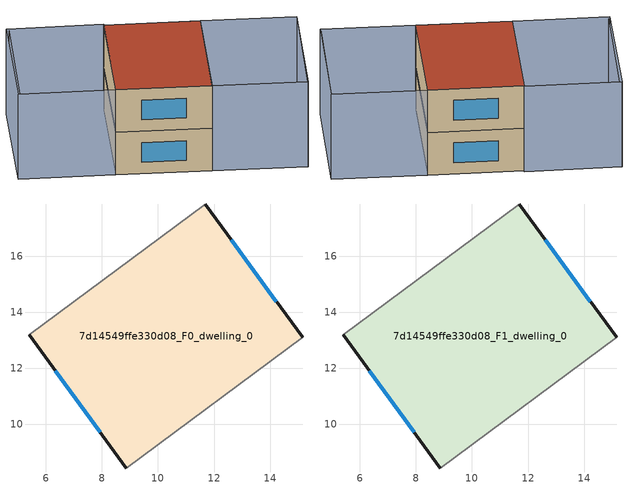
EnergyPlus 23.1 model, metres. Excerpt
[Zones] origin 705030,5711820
7d14549ffe330d08_F0_dwelling_0
 floor ground (EU_floor_Construction): 11.69,17.86 15.16,13.1 8.87,8.43 5.41,13.18 z0
 wall outside (EU_wall_Construction): 15.16,13.1 11.69,17.86 / 5.41,13.18 8.87,8.43 z0:3
 wall adiabatic (EU_wall_Construction): 11.69,17.86 5.41,13.18 / 8.87,8.43 15.16,13.1 z0:3
 window (EU_Window_Construction): 14.23,14.38 12.62,16.58 / 6.34,11.91 7.94,9.71 z0.81:2.19
7d14549ffe330d08_F1_dwelling_0
 floor to 7d14549ffe330d08_F0_dwelling_0 (EU_floor_Construction): 11.69,17.86 15.16,13.1 8.87,8.43 5.41,13.18 z3
 wall outside (EU_wall_Construction): 15.16,13.1 11.69,17.86 / 5.41,13.18 8.87,8.43 z3:6
 wall adiabatic (EU_wall_Construction): 11.69,17.86 5.41,13.18 / 8.87,8.43 15.16,13.1 z3:6
 window (EU_Window_Construction): 14.23,14.38 12.62,16.58 / 6.34,11.91 7.94,9.71 z3.81:5.19
 roof outside (EU_roof_Construction): 15.16,13.1 11.69,17.86 5.41,13.18 8.87,8.43 z6
shading: 12.3,3.72 18.64,8.34 / 8.27,22.55 1.95,17.93 / 18.65,8.35 12.32,3.7 / 12.32,3.7 8.83,8.45 / 8.83,8.45 15.16,13.1 / 15.16,13.1 18.65,8.35 / 11.74,17.9 5.41,13.18 / 5.41,13.18 1.85,17.97 / 1.85,17.97 8.18,22.68 / 8.18,22.68 11.74,17.9 z0:6
[Building]
EU S2 Campaign: North Axis=0; Terrain=City; Solar Distribution=FullExterior
[Site:Location]
London: Latitude=51.5; Longitude=-0.5; Time Zone=0; Elevation=25
[SizingPeriod:WeatherFileDays]
AnnualSizingPeriod: Begin Month=1; Begin Day of Month=1; End Month=12; End Day of Month=31; Day of Week for Start Day=Monday; Use Weather File Daylight Saving Period=No; Use Weather File Rain and Snow Indicators=No
[MATERIAL]
EU_InternalMass_Material: Roughness=MediumRough; Thickness=0.1; Conductivity=1; Density=1800; Specific Heat=900; Thermal Absorptance=0.9; Solar Absorptance=0.7; Visible Absorptance=0.7
[MATERIAL:NOMASS] Roughness=MediumRough; Thermal Absorptance=0.9; Solar Absorptance=0.7; Visible Absorptance=0.7
Name | Thermal Resistance
EU_wall_NoMass | 0.735294
EU_roof_NoMass | 0.520833
EU_floor_NoMass | 1.81159
[WINDOWMATERIAL:SIMPLEGLAZINGSYSTEM]
EU_Window_SimpleGlazing: UFactor=3.92; Solar Heat Gain Coefficient=0.85; Visible Transmittance=0.85
[CONSTRUCTION]
EU_wall_Construction: EU_wall_NoMass
EU_roof_Construction: EU_roof_NoMass
EU_floor_Construction: EU_floor_NoMass
EU_Window_Construction: EU_Window_SimpleGlazing
EU_InternalMass_Construction: EU_InternalMass_Material
[ZONE] Type=1; Multiplier=1; Ceiling Height=autocalculate; Floor Area=autocalculate; Part of Total Floor Area=Yes
Name | Volume
7d14549ffe330d08_F0_dwelling_0 | 138.185
7d14549ffe330d08_F1_dwelling_0 | 138.186
[INTERNALMASS] Construction=EU_InternalMass_Construction; Surface Area=46.0619
Name | Zone or ZoneList
7d14549ffe330d08_F0_dwelling_0_EU_InternalMass | 7d14549ffe330d08_F0_dwelling_0
7d14549ffe330d08_F1_dwelling_0_EU_InternalMass | 7d14549ffe330d08_F1_dwelling_0
[OTHEREQUIPMENT] Fuel Type=Electricity; Design Level Calculation Method=Watts/Area; Power per Zone Floor Area=1; Fraction Latent=0; Fraction Radiant=0; Fraction Lost=0; Carbon Dioxide Generation Rate=0; EndUse Subcategory=EU_Step8_InternalGains
Name | Zone or ZoneList or Space or SpaceList | Schedule
EU_Step8_InternalGain_7d14549ffe330d08_F0_dwelling_0_f000 | 7d14549ffe330d08_F0_dwelling_0 | EU_Step8_GainSchedule_7d14549ffe330d08_F0_dwelling_0_f000
EU_Step8_InternalGain_7d14549ffe330d08_F1_dwelling_0_f000 | 7d14549ffe330d08_F1_dwelling_0 | EU_Step8_GainSchedule_7d14549ffe330d08_F1_dwelling_0_f000
[ZONEVENTILATION:DESIGNFLOWRATE] Schedule=EU_AlwaysOn; Design Flow Rate Calculation Method=AirChanges/Hour; Air Changes per Hour=0.48; Ventilation Type=Natural; Fan Pressure Rise=0; Fan Total Efficiency=1; Constant Term Coefficient=1; Temperature Term Coefficient=0; Velocity Term Coefficient=0; Velocity Squared Term Coefficient=0; Minimum Indoor Temperature=-100; Maximum Indoor Temperature=100; Delta Temperature=-100; Minimum Outdoor Temperature=-100; Maximum Outdoor Temperature=100; Maximum Wind Speed=40
Name | Zone or ZoneList or Space or SpaceList
EU_ConstantAir_7d14549ffe330d08_F0_dwelling_0 | 7d14549ffe330d08_F0_dwelling_0
EU_ConstantAir_7d14549ffe330d08_F1_dwelling_0 | 7d14549ffe330d08_F1_dwelling_0
[HVACTEMPLATE:THERMOSTAT] Constant Heating Setpoint=20; Constant Cooling Setpoint=50
EU_HeatOnly_7d14549ffe330d08_F0_dwelling_0; EU_HeatOnly_7d14549ffe330d08_F1_dwelling_0
[HVACTEMPLATE:ZONE:IDEALLOADSAIRSYSTEM] System Availability Schedule=EU_AlwaysOn; Maximum Heating Supply Air Temperature=50; Minimum Cooling Supply Air Temperature=13; Maximum Heating Supply Air Humidity Ratio=0.0156; Minimum Cooling Supply Air Humidity Ratio=0.0077; Heating Limit=NoLimit; Cooling Limit=NoLimit; Heating Availability Schedule=EU_AlwaysOn; Cooling Availability Schedule=EU_CoolingOff; Dehumidification Control Type=ConstantSensibleHeatRatio; Cooling Sensible Heat Ratio=0.7; Dehumidification Setpoint=60; Humidification Control Type=None; Humidification Setpoint=30; Outdoor Air Method=None; Outdoor Air Flow Rate per Person=0.00944; Outdoor Air Flow Rate per Zone Floor Area=0; Outdoor Air Flow Rate per Zone=0; Demand Controlled Ventilation Type=None; Outdoor Air Economizer Type=NoEconomizer; Heat Recovery Type=None; Sensible Heat Recovery Effectiveness=0.7; Latent Heat Recovery Effectiveness=0.65
Name | Template Thermostat
7d14549ffe330d08_F0_dwelling_0 | EU_HeatOnly_7d14549ffe330d08_F0_dwelling_0
7d14549ffe330d08_F1_dwelling_0 | EU_HeatOnly_7d14549ffe330d08_F1_dwelling_0
[SIZING:ZONE] Zone Cooling Design Supply Air Temperature Input Method=SupplyAirTemperature; Zone Cooling Design Supply Air Temperature=13; Zone Heating Design Supply Air Temperature Input Method=SupplyAirTemperature; Zone Heating Design Supply Air Temperature=50; Zone Cooling Design Supply Air Humidity Ratio=0.008; Zone Heating Design Supply Air Humidity Ratio=0.008; Cooling Design Air Flow Method=DesignDay; Cooling Design Air Flow Rate=0; Cooling Minimum Air Flow per Zone Floor Area=0.000762; Cooling Minimum Air Flow=0; Cooling Minimum Air Flow Fraction=0.2; Heating Design Air Flow Method=DesignDay; Heating Design Air Flow Rate=0; Heating Maximum Air Flow per Zone Floor Area=0.002032; Heating Maximum Air Flow=0.141576; Heating Maximum Air Flow Fraction=0.3; Account for Dedicated Outdoor Air System=No; Dedicated Outdoor Air System Control Strategy=NeutralSupplyAir; Dedicated Outdoor Air Low Setpoint Temperature for Design=autosize; Dedicated Outdoor Air High Setpoint Temperature for Design=autosize; Zone Load Sizing Method=Sensible Load Only No Latent Load; Zone Latent Cooling Design Supply Air Humidity Ratio Input Method=HumidityRatioDifference; Zone Cooling Design Supply Air Humidity Ratio Difference=0.005; Zone Latent Heating Design Supply Air Humidity Ratio Input Method=HumidityRatioDifference; Zone Humidification Design Supply Air Humidity Ratio Difference=0.005
7d14549ffe330d08_F0_dwelling_0; 7d14549ffe330d08_F1_dwelling_0
[SCHEDULE:CONSTANT]
Name | Hourly Value
EU_AlwaysOn | 1
EU_CoolingOff | 0
[SCHEDULE:FILE] Column Number=1; Rows to Skip at Top=0; Number of Hours of Data=8760; Column Separator=Comma; Interpolate to Timestep=No; Minutes per Item=60; Adjust Schedule for Daylight Savings=Yes
Name | File
EU_Step8_GainSchedule_7d14549ffe330d08_F0_dwelling_0_f000 | ../../schedules/7d14549ffe330d08/7d14549ffe330d08_F0_dwelling_0_f000_gain.csv
EU_Step8_GainSchedule_7d14549ffe330d08_F1_dwelling_0_f000 | ../../schedules/7d14549ffe330d08/7d14549ffe330d08_F1_dwelling_0_f000_gain.csv
